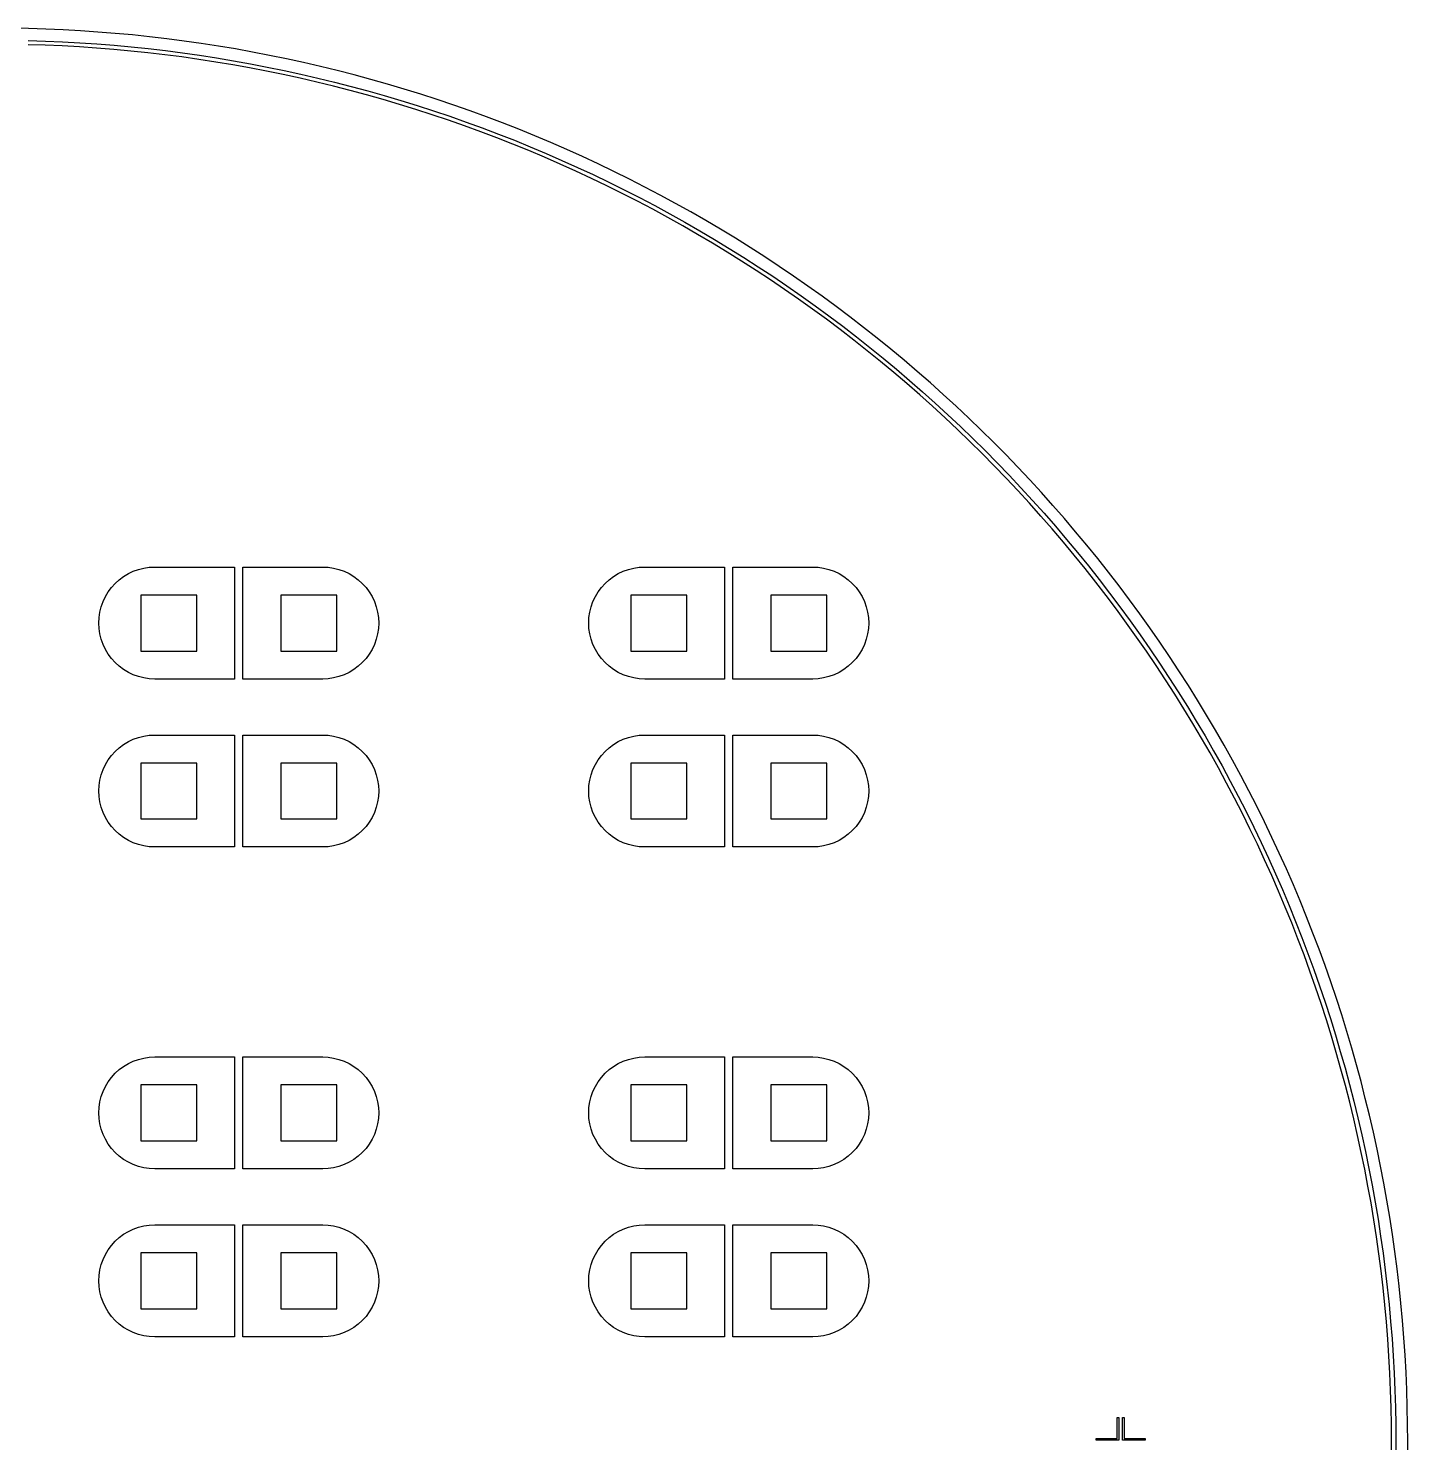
# Model space of a CAD drawing. Extents: x -16 to 83, y -18 to 83.
# Drawn here: x 33.5 to 82.8, y 32.2 to 82.7 of the extents above; entities that cross this region are included whole.
import ezdxf

# ---------------------------------------------------------------- set-up
doc = ezdxf.new("R2010")
doc.units = 0

msp = doc.modelspace()

# ---------------------------------------------------------------- linework, layer by layer
for p, q in [((33.4893, 82.7348), (32.8697, 82.7462)), ((34.1088, 82.7158), (33.4893, 82.7348)), ((34.7279, 82.6892), (34.1088, 82.7158)), ((35.3467, 82.655), (34.7279, 82.6892)), ((35.965, 82.6132), (35.3467, 82.655)), ((36.5828, 82.5638), (35.965, 82.6132)), ((37.1999, 82.5068), (36.5828, 82.5638)), ((37.8162, 82.4423), (37.1999, 82.5068)), ((38.4317, 82.3702), (37.8162, 82.4423)), ((39.0463, 82.2906), (38.4317, 82.3702)), ((34.0876, 82.1412), (33.4752, 82.16)), ((33.4789, 82.3099), (34.0931, 82.2911)), ((34.6997, 82.1149), (34.0876, 82.1412)), ((34.0931, 82.2911), (34.7071, 82.2647)), ((35.3114, 82.081), (34.6997, 82.1149)), ((34.7071, 82.2647), (35.3206, 82.2308)), ((35.9227, 82.0397), (35.3114, 82.081)), ((35.3206, 82.2308), (35.9337, 82.1893)), ((36.5334, 81.9909), (35.9227, 82.0397)), ((35.9337, 82.1893), (36.5463, 82.1404)), ((37.1435, 81.9346), (36.5334, 81.9909)), ((36.5463, 82.1404), (37.1582, 82.0839)), ((37.7528, 81.8708), (37.1435, 81.9346)), ((37.1582, 82.0839), (37.7694, 82.0199)), ((38.3613, 81.7995), (37.7528, 81.8708)), ((37.7694, 82.0199), (38.3797, 81.9484)), ((38.3797, 81.9484), (38.9891, 81.8694)), ((38.9891, 81.8694), (39.5975, 81.783)), ((39.6599, 82.2034), (39.0463, 82.2906)), ((40.2723, 82.1087), (39.6599, 82.2034)), ((40.8836, 82.0065), (40.2723, 82.1087)), ((41.4935, 81.8968), (40.8836, 82.0065)), ((42.1021, 81.7796), (41.4935, 81.8968)), ((38.9689, 81.7208), (38.3613, 81.7995)), ((39.5755, 81.6346), (38.9689, 81.7208)), ((40.181, 81.541), (39.5755, 81.6346)), ((39.5975, 81.783), (40.2048, 81.6891)), ((40.7853, 81.44), (40.181, 81.541)), ((40.2048, 81.6891), (40.8109, 81.5878)), ((41.3883, 81.3315), (40.7853, 81.44)), ((40.8109, 81.5878), (41.4157, 81.479)), ((41.4157, 81.479), (42.0191, 81.3628)), ((42.0191, 81.3628), (42.6211, 81.2392)), ((42.7091, 81.655), (42.1021, 81.7796)), ((43.3146, 81.5229), (42.7091, 81.655)), ((43.9184, 81.3835), (43.3146, 81.5229)), ((44.5205, 81.2366), (43.9184, 81.3835)), ((41.9899, 81.2157), (41.3883, 81.3315)), ((42.59, 81.0925), (41.9899, 81.2157)), ((43.1886, 80.9619), (42.59, 81.0925)), ((42.6211, 81.2392), (43.2215, 81.1083)), ((43.7856, 80.824), (43.1886, 80.9619)), ((43.2215, 81.1083), (43.8202, 80.97)), ((43.8202, 80.97), (44.4172, 80.8243)), ((45.1207, 81.0823), (44.5205, 81.2366)), ((45.719, 80.9207), (45.1207, 81.0823)), ((46.3152, 80.7517), (45.719, 80.9207)), ((44.3808, 80.6788), (43.7856, 80.824)), ((44.9742, 80.5263), (44.3808, 80.6788)), ((44.4172, 80.8243), (45.0124, 80.6713)), ((45.5656, 80.3665), (44.9742, 80.5263)), ((45.0124, 80.6713), (45.6056, 80.5111)), ((46.1551, 80.1995), (45.5656, 80.3665)), ((45.6056, 80.5111), (46.1969, 80.3436)), ((46.1969, 80.3436), (46.786, 80.1688)), ((46.9094, 80.5755), (46.3152, 80.7517)), ((47.5013, 80.392), (46.9094, 80.5755)), ((48.0909, 80.2012), (47.5013, 80.392)), ((46.7425, 80.0252), (46.1551, 80.1995)), ((47.3276, 79.8438), (46.7425, 80.0252)), ((46.786, 80.1688), (47.3729, 79.9868)), ((47.9106, 79.6552), (47.3276, 79.8438)), ((47.3729, 79.9868), (47.9576, 79.7976)), ((48.6782, 80.0032), (48.0909, 80.2012)), ((49.2629, 79.798), (48.6782, 80.0032)), ((48.4911, 79.4594), (47.9106, 79.6552)), ((47.9576, 79.7976), (48.5399, 79.6013)), ((49.0692, 79.2566), (48.4911, 79.4594)), ((48.5399, 79.6013), (49.1198, 79.3978)), ((49.1198, 79.3978), (49.6971, 79.1872)), ((49.8451, 79.5856), (49.2629, 79.798)), ((50.4247, 79.3661), (49.8451, 79.5856)), ((51.0015, 79.1396), (50.4247, 79.3661)), ((49.6448, 79.0466), (49.0692, 79.2566)), ((50.2178, 78.8297), (49.6448, 79.0466)), ((49.6971, 79.1872), (50.2717, 78.9696)), ((50.788, 78.6057), (50.2178, 78.8297)), ((50.2717, 78.9696), (50.8437, 78.7449)), ((51.5755, 78.9059), (51.0015, 79.1396)), ((52.1466, 78.6652), (51.5755, 78.9059)), ((51.3555, 78.3747), (50.788, 78.6057)), ((50.8437, 78.7449), (51.4129, 78.5133)), ((51.92, 78.1367), (51.3555, 78.3747)), ((51.4129, 78.5133), (51.9791, 78.2746)), ((52.7147, 78.4176), (52.1466, 78.6652)), ((53.2797, 78.163), (52.7147, 78.4176)), ((52.4817, 77.8919), (51.92, 78.1367)), ((51.9791, 78.2746), (52.5424, 78.0291)), ((53.0402, 77.6402), (52.4817, 77.8919)), ((52.5424, 78.0291), (53.1027, 77.7766)), ((53.8415, 77.9015), (53.2797, 78.163)), ((54.4001, 77.6331), (53.8415, 77.9015)), ((53.5957, 77.3817), (53.0402, 77.6402)), ((53.1027, 77.7766), (53.6598, 77.5173)), ((54.1479, 77.1163), (53.5957, 77.3817)), ((53.6598, 77.5173), (54.2137, 77.2511)), ((54.9554, 77.3578), (54.4001, 77.6331)), ((55.5072, 77.0758), (54.9554, 77.3578)), ((54.6968, 76.8442), (54.1479, 77.1163)), ((54.2137, 77.2511), (54.7643, 76.9782)), ((55.2424, 76.5654), (54.6968, 76.8442)), ((54.7643, 76.9782), (55.3115, 76.6985)), ((56.0555, 76.787), (55.5072, 77.0758)), ((55.7845, 76.2799), (55.2424, 76.5654)), ((55.3115, 76.6985), (55.8552, 76.4122)), ((55.8552, 76.4122), (56.3953, 76.1192)), ((56.6003, 76.4915), (56.0555, 76.787)), ((57.1414, 76.1894), (56.6003, 76.4915)), ((56.323, 75.9878), (55.7845, 76.2799)), ((56.8579, 75.6891), (56.323, 75.9878)), ((56.3953, 76.1192), (56.9319, 75.8196)), ((56.9319, 75.8196), (57.4647, 75.5134)), ((57.6787, 75.8806), (57.1414, 76.1894)), ((58.2122, 75.5653), (57.6787, 75.8806)), ((57.3891, 75.3838), (56.8579, 75.6891)), ((57.9166, 75.0721), (57.3891, 75.3838)), ((57.4647, 75.5134), (57.9937, 75.2008)), ((58.7418, 75.2434), (58.2122, 75.5653)), ((58.4401, 74.7539), (57.9166, 75.0721)), ((57.9937, 75.2008), (58.5188, 74.8816)), ((58.5188, 74.8816), (59.04, 74.556)), ((59.2674, 74.9151), (58.7418, 75.2434)), ((59.7889, 74.5803), (59.2674, 74.9151)), ((58.9597, 74.4293), (58.4401, 74.7539)), ((59.4753, 74.0984), (58.9597, 74.4293)), ((59.04, 74.556), (59.5571, 74.2241)), ((60.3063, 74.2392), (59.7889, 74.5803)), ((59.9868, 73.7611), (59.4753, 74.0984)), ((59.5571, 74.2241), (60.0702, 73.8858)), ((60.0702, 73.8858), (60.579, 73.5413)), ((60.8194, 73.8918), (60.3063, 74.2392)), ((61.3283, 73.538), (60.8194, 73.8918)), ((60.4942, 73.4176), (59.9868, 73.7611)), ((60.9972, 73.0679), (60.4942, 73.4176)), ((60.579, 73.5413), (61.0836, 73.1906)), ((61.8328, 73.1781), (61.3283, 73.538)), ((61.496, 72.7121), (60.9972, 73.0679)), ((61.0836, 73.1906), (61.5838, 72.8336)), ((61.5838, 72.8336), (62.0796, 72.4706)), ((62.3328, 72.812), (61.8328, 73.1781)), ((62.8283, 72.4398), (62.3328, 72.812)), ((61.9903, 72.3501), (61.496, 72.7121)), ((62.4801, 71.9821), (61.9903, 72.3501)), ((62.0796, 72.4706), (62.571, 72.1015)), ((63.3192, 72.0615), (62.8283, 72.4398)), ((62.9654, 71.6082), (62.4801, 71.9821)), ((62.571, 72.1015), (63.0577, 71.7264)), ((63.8054, 71.6772), (63.3192, 72.0615)), ((63.4461, 71.2283), (62.9654, 71.6082)), ((63.0577, 71.7264), (63.5398, 71.3454)), ((63.5398, 71.3454), (64.0172, 70.9585)), ((64.2868, 71.287), (63.8054, 71.6772)), ((64.7635, 70.8909), (64.2868, 71.287)), ((63.9221, 70.8425), (63.4461, 71.2283)), ((64.3933, 70.451), (63.9221, 70.8425)), ((64.0172, 70.9585), (64.4899, 70.5658)), ((65.2352, 70.489), (64.7635, 70.8909)), ((64.8596, 70.0536), (64.3933, 70.451)), ((64.4899, 70.5658), (64.9576, 70.1672)), ((65.702, 70.0814), (65.2352, 70.489)), ((65.3211, 69.6506), (64.8596, 70.0536)), ((64.9576, 70.1672), (65.4205, 69.763)), ((65.4205, 69.763), (65.8783, 69.3531)), ((66.1637, 69.668), (65.702, 70.0814)), ((65.7776, 69.242), (65.3211, 69.6506)), ((66.229, 68.8278), (65.7776, 69.242)), ((65.8783, 69.3531), (66.3311, 68.9377)), ((66.6203, 69.249), (66.1637, 69.668)), ((67.0718, 68.8245), (66.6203, 69.249)), ((66.6753, 68.408), (66.229, 68.8278)), ((66.3311, 68.9377), (66.7787, 68.5167)), ((67.518, 68.3944), (67.0718, 68.8245)), ((67.1164, 67.9828), (66.6753, 68.408)), ((66.7787, 68.5167), (67.2212, 68.0902)), ((67.9589, 67.9589), (67.518, 68.3944)), ((67.5523, 67.5523), (67.1164, 67.9828)), ((67.2212, 68.0902), (67.6584, 67.6584)), ((68.3944, 67.518), (67.9589, 67.9589)), ((67.9828, 67.1164), (67.5523, 67.5523)), ((67.6584, 67.6584), (68.0902, 67.2212)), ((68.0902, 67.2212), (68.5167, 66.7787)), ((68.8245, 67.0718), (68.3944, 67.518)), ((68.408, 66.6753), (67.9828, 67.1164)), ((68.5167, 66.7787), (68.9377, 66.3311)), ((69.249, 66.6203), (68.8245, 67.0718)), ((68.8278, 66.229), (68.408, 66.6753)), ((69.242, 65.7776), (68.8278, 66.229)), ((68.9377, 66.3311), (69.3531, 65.8783)), ((69.668, 66.1637), (69.249, 66.6203)), ((69.6506, 65.3211), (69.242, 65.7776)), ((69.3531, 65.8783), (69.763, 65.4205)), ((70.0814, 65.702), (69.668, 66.1637)), ((70.489, 65.2352), (70.0814, 65.702)), ((70.0536, 64.8596), (69.6506, 65.3211)), ((69.763, 65.4205), (70.1672, 64.9576)), ((70.8909, 64.7635), (70.489, 65.2352)), ((70.451, 64.3933), (70.0536, 64.8596)), ((70.1672, 64.9576), (70.5658, 64.4899)), ((71.287, 64.2868), (70.8909, 64.7635)), ((70.8425, 63.9221), (70.451, 64.3933)), ((70.5658, 64.4899), (70.9585, 64.0172)), ((71.6772, 63.8054), (71.287, 64.2868)), ((71.2283, 63.4461), (70.8425, 63.9221)), ((70.9585, 64.0172), (71.3454, 63.5398)), ((72.0615, 63.3192), (71.6772, 63.8054)), ((36.7312, 63.046), (36.8889, 63.1629)), ((36.8889, 63.1629), (37.0572, 63.2638)), ((37.0572, 63.2638), (37.2346, 63.3477)), ((37.2346, 63.3477), (37.4194, 63.4139)), ((37.4194, 63.4139), (37.6098, 63.4616)), ((37.6098, 63.4616), (37.804, 63.4904)), ((37.804, 63.4904), (38, 63.5)), ((38, 63.5), (40.85, 63.5)), ((40.85, 63.5), (40.85, 59.5)), ((41.15, 59.5), (41.15, 63.5)), ((41.15, 63.5), (44, 63.5)), ((44, 63.5), (44.196, 63.4904)), ((44.196, 63.4904), (44.3902, 63.4616)), ((44.3902, 63.4616), (44.5806, 63.4139)), ((44.5806, 63.4139), (44.7654, 63.3477)), ((44.7654, 63.3477), (44.9428, 63.2638)), ((44.9428, 63.2638), (45.1111, 63.1629)), ((45.1111, 63.1629), (45.2688, 63.046)), ((54.2312, 63.046), (54.3889, 63.1629)), ((54.3889, 63.1629), (54.5572, 63.2638)), ((54.5572, 63.2638), (54.7346, 63.3477)), ((54.7346, 63.3477), (54.9194, 63.4139)), ((54.9194, 63.4139), (55.1098, 63.4616)), ((55.1098, 63.4616), (55.304, 63.4904)), ((55.304, 63.4904), (55.5, 63.5)), ((55.5, 63.5), (58.35, 63.5)), ((58.35, 63.5), (58.35, 59.5)), ((58.65, 59.5), (58.65, 63.5)), ((58.65, 63.5), (61.5, 63.5)), ((61.5, 63.5), (61.696, 63.4904)), ((61.696, 63.4904), (61.8902, 63.4616)), ((61.8902, 63.4616), (62.0806, 63.4139)), ((62.0806, 63.4139), (62.2654, 63.3477)), ((62.2654, 63.3477), (62.4428, 63.2638)), ((62.4428, 63.2638), (62.6111, 63.1629)), ((62.6111, 63.1629), (62.7688, 63.046)), ((71.6082, 62.9654), (71.2283, 63.4461)), ((71.3454, 63.5398), (71.7264, 63.0577)), ((72.4398, 62.8283), (72.0615, 63.3192)), ((36.3371, 62.6111), (36.454, 62.7688)), ((36.454, 62.7688), (36.5858, 62.9142)), ((36.5858, 62.9142), (36.7312, 63.046)), ((45.2688, 63.046), (45.4142, 62.9142)), ((45.4142, 62.9142), (45.546, 62.7688)), ((45.546, 62.7688), (45.6629, 62.6111)), ((53.8371, 62.6111), (53.954, 62.7688)), ((53.954, 62.7688), (54.0858, 62.9142)), ((54.0858, 62.9142), (54.2312, 63.046)), ((62.7688, 63.046), (62.9142, 62.9142)), ((62.9142, 62.9142), (63.046, 62.7688)), ((63.046, 62.7688), (63.1629, 62.6111)), ((71.9821, 62.4801), (71.6082, 62.9654)), ((71.7264, 63.0577), (72.1015, 62.571)), ((72.812, 62.3328), (72.4398, 62.8283)), ((36.0861, 62.0806), (36.1523, 62.2654)), ((36.1523, 62.2654), (36.2362, 62.4428)), ((36.2362, 62.4428), (36.3371, 62.6111)), ((39.5, 62.5), (37.5, 62.5)), ((37.5, 62.5), (37.5, 60.5)), ((39.5, 60.5), (39.5, 62.5)), ((44.5, 62.5), (42.5, 62.5)), ((42.5, 62.5), (42.5, 60.5)), ((44.5, 60.5), (44.5, 62.5)), ((45.6629, 62.6111), (45.7638, 62.4428)), ((45.7638, 62.4428), (45.8477, 62.2654)), ((45.8477, 62.2654), (45.9139, 62.0806)), ((53.5861, 62.0806), (53.6523, 62.2654)), ((53.6523, 62.2654), (53.7362, 62.4428)), ((53.7362, 62.4428), (53.8371, 62.6111)), ((57, 62.5), (55, 62.5)), ((55, 62.5), (55, 60.5)), ((57, 60.5), (57, 62.5)), ((62, 62.5), (60, 62.5)), ((60, 62.5), (60, 60.5)), ((62, 60.5), (62, 62.5)), ((63.1629, 62.6111), (63.2638, 62.4428)), ((63.2638, 62.4428), (63.3477, 62.2654)), ((63.3477, 62.2654), (63.4139, 62.0806)), ((72.3501, 61.9903), (71.9821, 62.4801)), ((72.1015, 62.571), (72.4706, 62.0796)), ((73.1781, 61.8328), (72.812, 62.3328)), ((36, 61.5), (36.0096, 61.696)), ((36.0096, 61.696), (36.0384, 61.8902)), ((36.0384, 61.8902), (36.0861, 62.0806)), ((45.9139, 62.0806), (45.9616, 61.8902)), ((45.9616, 61.8902), (45.9904, 61.696)), ((45.9904, 61.696), (46, 61.5)), ((53.5, 61.5), (53.5096, 61.696)), ((53.5096, 61.696), (53.5384, 61.8902)), ((53.5384, 61.8902), (53.5861, 62.0806)), ((63.4139, 62.0806), (63.4616, 61.8902)), ((63.4616, 61.8902), (63.4904, 61.696)), ((63.4904, 61.696), (63.5, 61.5)), ((72.7121, 61.496), (72.3501, 61.9903)), ((72.4706, 62.0796), (72.8336, 61.5838)), ((73.538, 61.3283), (73.1781, 61.8328)), ((36.0096, 61.304), (36, 61.5)), ((36.0384, 61.1098), (36.0096, 61.304)), ((45.9904, 61.304), (45.9616, 61.1098)), ((46, 61.5), (45.9904, 61.304)), ((53.5096, 61.304), (53.5, 61.5)), ((53.5384, 61.1098), (53.5096, 61.304)), ((63.4904, 61.304), (63.4616, 61.1098)), ((63.5, 61.5), (63.4904, 61.304)), ((73.0679, 60.9972), (72.7121, 61.496)), ((72.8336, 61.5838), (73.1906, 61.0836)), ((73.8918, 60.8194), (73.538, 61.3283)), ((36.0861, 60.9194), (36.0384, 61.1098)), ((36.1523, 60.7346), (36.0861, 60.9194)), ((36.2362, 60.5572), (36.1523, 60.7346)), ((45.8477, 60.7346), (45.7638, 60.5572)), ((45.9139, 60.9194), (45.8477, 60.7346)), ((45.9616, 61.1098), (45.9139, 60.9194)), ((53.5861, 60.9194), (53.5384, 61.1098)), ((53.6523, 60.7346), (53.5861, 60.9194)), ((53.7362, 60.5572), (53.6523, 60.7346)), ((63.3477, 60.7346), (63.2638, 60.5572)), ((63.4139, 60.9194), (63.3477, 60.7346)), ((63.4616, 61.1098), (63.4139, 60.9194)), ((73.4176, 60.4942), (73.0679, 60.9972)), ((73.1906, 61.0836), (73.5413, 60.579)), ((74.2392, 60.3063), (73.8918, 60.8194)), ((36.3371, 60.3889), (36.2362, 60.5572)), ((36.454, 60.2312), (36.3371, 60.3889)), ((36.5858, 60.0858), (36.454, 60.2312)), ((37.5, 60.5), (39.5, 60.5)), ((42.5, 60.5), (44.5, 60.5)), ((45.546, 60.2312), (45.4142, 60.0858)), ((45.6629, 60.3889), (45.546, 60.2312)), ((45.7638, 60.5572), (45.6629, 60.3889)), ((53.8371, 60.3889), (53.7362, 60.5572)), ((53.954, 60.2312), (53.8371, 60.3889)), ((54.0858, 60.0858), (53.954, 60.2312)), ((55, 60.5), (57, 60.5)), ((60, 60.5), (62, 60.5)), ((63.046, 60.2312), (62.9142, 60.0858)), ((63.1629, 60.3889), (63.046, 60.2312)), ((63.2638, 60.5572), (63.1629, 60.3889)), ((73.7611, 59.9868), (73.4176, 60.4942)), ((73.5413, 60.579), (73.8858, 60.0702)), ((74.5803, 59.7889), (74.2392, 60.3063)), ((36.7312, 59.954), (36.5858, 60.0858)), ((36.8889, 59.8371), (36.7312, 59.954)), ((37.0572, 59.7362), (36.8889, 59.8371)), ((37.2346, 59.6523), (37.0572, 59.7362)), ((37.4194, 59.5861), (37.2346, 59.6523)), ((44.7654, 59.6523), (44.5806, 59.5861)), ((44.9428, 59.7362), (44.7654, 59.6523)), ((45.1111, 59.8371), (44.9428, 59.7362)), ((45.2688, 59.954), (45.1111, 59.8371)), ((45.4142, 60.0858), (45.2688, 59.954)), ((54.2312, 59.954), (54.0858, 60.0858)), ((54.3889, 59.8371), (54.2312, 59.954)), ((54.5572, 59.7362), (54.3889, 59.8371)), ((54.7346, 59.6523), (54.5572, 59.7362)), ((54.9194, 59.5861), (54.7346, 59.6523)), ((62.2654, 59.6523), (62.0806, 59.5861)), ((62.4428, 59.7362), (62.2654, 59.6523)), ((62.6111, 59.8371), (62.4428, 59.7362)), ((62.7688, 59.954), (62.6111, 59.8371)), ((62.9142, 60.0858), (62.7688, 59.954)), ((74.0984, 59.4753), (73.7611, 59.9868)), ((73.8858, 60.0702), (74.2241, 59.5571)), ((74.9151, 59.2674), (74.5803, 59.7889)), ((37.6098, 59.5384), (37.4194, 59.5861)), ((37.804, 59.5096), (37.6098, 59.5384)), ((38, 59.5), (37.804, 59.5096)), ((40.85, 59.5), (38, 59.5)), ((44, 59.5), (41.15, 59.5)), ((44.196, 59.5096), (44, 59.5)), ((44.3902, 59.5384), (44.196, 59.5096)), ((44.5806, 59.5861), (44.3902, 59.5384)), ((55.1098, 59.5384), (54.9194, 59.5861)), ((55.304, 59.5096), (55.1098, 59.5384)), ((55.5, 59.5), (55.304, 59.5096)), ((58.35, 59.5), (55.5, 59.5)), ((61.5, 59.5), (58.65, 59.5)), ((61.696, 59.5096), (61.5, 59.5)), ((61.8902, 59.5384), (61.696, 59.5096)), ((62.0806, 59.5861), (61.8902, 59.5384)), ((74.4293, 58.9597), (74.0984, 59.4753)), ((74.2241, 59.5571), (74.556, 59.04)), ((75.2434, 58.7418), (74.9151, 59.2674)), ((74.7539, 58.4401), (74.4293, 58.9597)), ((74.556, 59.04), (74.8816, 58.5188)), ((75.5653, 58.2122), (75.2434, 58.7418)), ((75.0721, 57.9166), (74.7539, 58.4401)), ((74.8816, 58.5188), (75.2008, 57.9937)), ((75.8806, 57.6787), (75.5653, 58.2122)), ((75.3838, 57.3891), (75.0721, 57.9166)), ((75.2008, 57.9937), (75.5134, 57.4647)), ((76.1894, 57.1414), (75.8806, 57.6787)), ((36.7312, 57.046), (36.8889, 57.1629)), ((36.8889, 57.1629), (37.0572, 57.2638)), ((37.0572, 57.2638), (37.2346, 57.3477)), ((37.2346, 57.3477), (37.4194, 57.4139)), ((37.4194, 57.4139), (37.6098, 57.4616)), ((37.6098, 57.4616), (37.804, 57.4904)), ((37.804, 57.4904), (38, 57.5)), ((38, 57.5), (40.85, 57.5)), ((40.85, 57.5), (40.85, 53.5)), ((41.15, 53.5), (41.15, 57.5)), ((41.15, 57.5), (44, 57.5)), ((44, 57.5), (44.196, 57.4904)), ((44.196, 57.4904), (44.3902, 57.4616)), ((44.3902, 57.4616), (44.5806, 57.4139)), ((44.5806, 57.4139), (44.7654, 57.3477)), ((44.7654, 57.3477), (44.9428, 57.2638)), ((44.9428, 57.2638), (45.1111, 57.1629)), ((45.1111, 57.1629), (45.2688, 57.046)), ((54.2312, 57.046), (54.3889, 57.1629)), ((54.3889, 57.1629), (54.5572, 57.2638)), ((54.5572, 57.2638), (54.7346, 57.3477)), ((54.7346, 57.3477), (54.9194, 57.4139)), ((54.9194, 57.4139), (55.1098, 57.4616)), ((55.1098, 57.4616), (55.304, 57.4904)), ((55.304, 57.4904), (55.5, 57.5)), ((55.5, 57.5), (58.35, 57.5)), ((58.35, 57.5), (58.35, 53.5)), ((58.65, 53.5), (58.65, 57.5)), ((58.65, 57.5), (61.5, 57.5)), ((61.5, 57.5), (61.696, 57.4904)), ((61.696, 57.4904), (61.8902, 57.4616)), ((61.8902, 57.4616), (62.0806, 57.4139)), ((62.0806, 57.4139), (62.2654, 57.3477)), ((62.2654, 57.3477), (62.4428, 57.2638)), ((62.4428, 57.2638), (62.6111, 57.1629)), ((62.6111, 57.1629), (62.7688, 57.046)), ((75.6891, 56.8579), (75.3838, 57.3891)), ((75.5134, 57.4647), (75.8196, 56.9319)), ((76.4915, 56.6003), (76.1894, 57.1414)), ((36.2362, 56.4428), (36.3371, 56.6111)), ((36.3371, 56.6111), (36.454, 56.7688)), ((36.454, 56.7688), (36.5858, 56.9142)), ((36.5858, 56.9142), (36.7312, 57.046)), ((45.2688, 57.046), (45.4142, 56.9142)), ((45.4142, 56.9142), (45.546, 56.7688)), ((45.546, 56.7688), (45.6629, 56.6111)), ((45.6629, 56.6111), (45.7638, 56.4428)), ((53.7362, 56.4428), (53.8371, 56.6111)), ((53.8371, 56.6111), (53.954, 56.7688)), ((53.954, 56.7688), (54.0858, 56.9142)), ((54.0858, 56.9142), (54.2312, 57.046)), ((62.7688, 57.046), (62.9142, 56.9142)), ((62.9142, 56.9142), (63.046, 56.7688)), ((63.046, 56.7688), (63.1629, 56.6111)), ((63.1629, 56.6111), (63.2638, 56.4428)), ((75.9878, 56.323), (75.6891, 56.8579)), ((75.8196, 56.9319), (76.1192, 56.3953)), ((76.787, 56.0555), (76.4915, 56.6003)), ((36.0861, 56.0806), (36.1523, 56.2654)), ((36.1523, 56.2654), (36.2362, 56.4428)), ((39.5, 56.5), (37.5, 56.5)), ((37.5, 56.5), (37.5, 54.5)), ((39.5, 54.5), (39.5, 56.5)), ((44.5, 56.5), (42.5, 56.5)), ((42.5, 56.5), (42.5, 54.5)), ((44.5, 54.5), (44.5, 56.5)), ((45.7638, 56.4428), (45.8477, 56.2654)), ((45.8477, 56.2654), (45.9139, 56.0806)), ((53.5861, 56.0806), (53.6523, 56.2654)), ((53.6523, 56.2654), (53.7362, 56.4428)), ((57, 56.5), (55, 56.5)), ((55, 56.5), (55, 54.5)), ((57, 54.5), (57, 56.5)), ((62, 56.5), (60, 56.5)), ((60, 56.5), (60, 54.5)), ((62, 54.5), (62, 56.5)), ((63.2638, 56.4428), (63.3477, 56.2654)), ((63.3477, 56.2654), (63.4139, 56.0806)), ((76.2799, 55.7845), (75.9878, 56.323)), ((76.1192, 56.3953), (76.4122, 55.8552)), ((36, 55.5), (36.0096, 55.696)), ((36.0096, 55.696), (36.0384, 55.8902)), ((36.0384, 55.8902), (36.0861, 56.0806)), ((45.9139, 56.0806), (45.9616, 55.8902)), ((45.9616, 55.8902), (45.9904, 55.696)), ((45.9904, 55.696), (46, 55.5)), ((53.5, 55.5), (53.5096, 55.696)), ((53.5096, 55.696), (53.5384, 55.8902)), ((53.5384, 55.8902), (53.5861, 56.0806)), ((63.4139, 56.0806), (63.4616, 55.8902)), ((63.4616, 55.8902), (63.4904, 55.696)), ((63.4904, 55.696), (63.5, 55.5)), ((76.5654, 55.2424), (76.2799, 55.7845)), ((76.4122, 55.8552), (76.6985, 55.3115)), ((77.0758, 55.5072), (76.787, 56.0555)), ((36.0096, 55.304), (36, 55.5)), ((36.0384, 55.1098), (36.0096, 55.304)), ((36.0861, 54.9194), (36.0384, 55.1098)), ((45.9616, 55.1098), (45.9139, 54.9194)), ((45.9904, 55.304), (45.9616, 55.1098)), ((46, 55.5), (45.9904, 55.304)), ((53.5096, 55.304), (53.5, 55.5)), ((53.5384, 55.1098), (53.5096, 55.304)), ((53.5861, 54.9194), (53.5384, 55.1098)), ((63.4616, 55.1098), (63.4139, 54.9194)), ((63.4904, 55.304), (63.4616, 55.1098)), ((63.5, 55.5), (63.4904, 55.304)), ((76.8442, 54.6968), (76.5654, 55.2424)), ((76.6985, 55.3115), (76.9782, 54.7643)), ((77.3578, 54.9554), (77.0758, 55.5072)), ((36.1523, 54.7346), (36.0861, 54.9194)), ((36.2362, 54.5572), (36.1523, 54.7346)), ((45.8477, 54.7346), (45.7638, 54.5572)), ((45.9139, 54.9194), (45.8477, 54.7346)), ((53.6523, 54.7346), (53.5861, 54.9194)), ((53.7362, 54.5572), (53.6523, 54.7346)), ((63.3477, 54.7346), (63.2638, 54.5572)), ((63.4139, 54.9194), (63.3477, 54.7346)), ((77.1163, 54.1479), (76.8442, 54.6968)), ((76.9782, 54.7643), (77.2511, 54.2137)), ((77.6331, 54.4001), (77.3578, 54.9554)), ((36.3371, 54.3889), (36.2362, 54.5572)), ((36.454, 54.2312), (36.3371, 54.3889)), ((36.5858, 54.0858), (36.454, 54.2312)), ((36.7312, 53.954), (36.5858, 54.0858)), ((37.5, 54.5), (39.5, 54.5)), ((42.5, 54.5), (44.5, 54.5)), ((45.4142, 54.0858), (45.2688, 53.954)), ((45.546, 54.2312), (45.4142, 54.0858)), ((45.6629, 54.3889), (45.546, 54.2312)), ((45.7638, 54.5572), (45.6629, 54.3889)), ((53.8371, 54.3889), (53.7362, 54.5572)), ((53.954, 54.2312), (53.8371, 54.3889)), ((54.0858, 54.0858), (53.954, 54.2312)), ((54.2312, 53.954), (54.0858, 54.0858)), ((55, 54.5), (57, 54.5)), ((60, 54.5), (62, 54.5)), ((62.9142, 54.0858), (62.7688, 53.954)), ((63.046, 54.2312), (62.9142, 54.0858)), ((63.1629, 54.3889), (63.046, 54.2312)), ((63.2638, 54.5572), (63.1629, 54.3889)), ((77.3817, 53.5957), (77.1163, 54.1479)), ((77.2511, 54.2137), (77.5173, 53.6598)), ((77.9015, 53.8415), (77.6331, 54.4001)), ((36.8889, 53.8371), (36.7312, 53.954)), ((37.0572, 53.7362), (36.8889, 53.8371)), ((37.2346, 53.6523), (37.0572, 53.7362)), ((37.4194, 53.5861), (37.2346, 53.6523)), ((37.6098, 53.5384), (37.4194, 53.5861)), ((44.5806, 53.5861), (44.3902, 53.5384)), ((44.7654, 53.6523), (44.5806, 53.5861)), ((44.9428, 53.7362), (44.7654, 53.6523)), ((45.1111, 53.8371), (44.9428, 53.7362)), ((45.2688, 53.954), (45.1111, 53.8371)), ((54.3889, 53.8371), (54.2312, 53.954)), ((54.5572, 53.7362), (54.3889, 53.8371)), ((54.7346, 53.6523), (54.5572, 53.7362)), ((54.9194, 53.5861), (54.7346, 53.6523)), ((55.1098, 53.5384), (54.9194, 53.5861)), ((62.0806, 53.5861), (61.8902, 53.5384)), ((62.2654, 53.6523), (62.0806, 53.5861)), ((62.4428, 53.7362), (62.2654, 53.6523)), ((62.6111, 53.8371), (62.4428, 53.7362)), ((62.7688, 53.954), (62.6111, 53.8371)), ((77.6402, 53.0402), (77.3817, 53.5957)), ((77.5173, 53.6598), (77.7766, 53.1027)), ((78.163, 53.2797), (77.9015, 53.8415)), ((37.804, 53.5096), (37.6098, 53.5384)), ((38, 53.5), (37.804, 53.5096)), ((40.85, 53.5), (38, 53.5)), ((44, 53.5), (41.15, 53.5)), ((44.196, 53.5096), (44, 53.5)), ((44.3902, 53.5384), (44.196, 53.5096)), ((55.304, 53.5096), (55.1098, 53.5384)), ((55.5, 53.5), (55.304, 53.5096)), ((58.35, 53.5), (55.5, 53.5)), ((61.5, 53.5), (58.65, 53.5)), ((61.696, 53.5096), (61.5, 53.5)), ((61.8902, 53.5384), (61.696, 53.5096)), ((77.7766, 53.1027), (78.0291, 52.5424)), ((78.4176, 52.7147), (78.163, 53.2797)), ((77.8919, 52.4817), (77.6402, 53.0402)), ((78.6652, 52.1466), (78.4176, 52.7147)), ((78.1367, 51.92), (77.8919, 52.4817)), ((78.0291, 52.5424), (78.2746, 51.9791)), ((78.9059, 51.5755), (78.6652, 52.1466)), ((78.3747, 51.3555), (78.1367, 51.92)), ((78.2746, 51.9791), (78.5133, 51.4129)), ((79.1396, 51.0015), (78.9059, 51.5755)), ((78.6057, 50.788), (78.3747, 51.3555)), ((78.5133, 51.4129), (78.7449, 50.8437)), ((78.8297, 50.2178), (78.6057, 50.788)), ((78.7449, 50.8437), (78.9696, 50.2717)), ((79.3661, 50.4247), (79.1396, 51.0015)), ((79.0466, 49.6448), (78.8297, 50.2178)), ((78.9696, 50.2717), (79.1872, 49.6971)), ((79.5856, 49.8451), (79.3661, 50.4247)), ((79.2566, 49.0692), (79.0466, 49.6448)), ((79.1872, 49.6971), (79.3978, 49.1198)), ((79.798, 49.2629), (79.5856, 49.8451)), ((79.4594, 48.4911), (79.2566, 49.0692)), ((79.3978, 49.1198), (79.6013, 48.5399)), ((80.0032, 48.6782), (79.798, 49.2629)), ((79.6013, 48.5399), (79.7976, 47.9576)), ((80.2012, 48.0909), (80.0032, 48.6782)), ((79.6552, 47.9106), (79.4594, 48.4911)), ((80.392, 47.5013), (80.2012, 48.0909)), ((79.8438, 47.3276), (79.6552, 47.9106)), ((79.7976, 47.9576), (79.9868, 47.3729)), ((80.5755, 46.9094), (80.392, 47.5013)), ((80.0252, 46.7425), (79.8438, 47.3276)), ((79.9868, 47.3729), (80.1688, 46.786)), ((80.1995, 46.1551), (80.0252, 46.7425)), ((80.1688, 46.786), (80.3436, 46.1969)), ((80.7517, 46.3152), (80.5755, 46.9094)), ((37.6098, 45.9616), (37.804, 45.9904)), ((37.804, 45.9904), (38, 46)), ((38, 46), (40.85, 46)), ((40.85, 46), (40.85, 42)), ((41.15, 42), (41.15, 46)), ((41.15, 46), (44, 46)), ((44, 46), (44.196, 45.9904)), ((44.196, 45.9904), (44.3902, 45.9616)), ((55.1098, 45.9616), (55.304, 45.9904)), ((55.304, 45.9904), (55.5, 46)), ((55.5, 46), (58.35, 46)), ((58.35, 46), (58.35, 42)), ((58.65, 42), (58.65, 46)), ((58.65, 46), (61.5, 46)), ((61.5, 46), (61.696, 45.9904)), ((61.696, 45.9904), (61.8902, 45.9616)), ((80.3665, 45.5656), (80.1995, 46.1551)), ((80.3436, 46.1969), (80.5111, 45.6056)), ((80.9207, 45.719), (80.7517, 46.3152)), ((36.5858, 45.4142), (36.7312, 45.546)), ((36.7312, 45.546), (36.8889, 45.6629)), ((36.8889, 45.6629), (37.0572, 45.7638)), ((37.0572, 45.7638), (37.2346, 45.8477)), ((37.2346, 45.8477), (37.4194, 45.9139)), ((37.4194, 45.9139), (37.6098, 45.9616)), ((44.3902, 45.9616), (44.5806, 45.9139)), ((44.5806, 45.9139), (44.7654, 45.8477)), ((44.7654, 45.8477), (44.9428, 45.7638)), ((44.9428, 45.7638), (45.1111, 45.6629)), ((45.1111, 45.6629), (45.2688, 45.546)), ((45.2688, 45.546), (45.4142, 45.4142)), ((54.0858, 45.4142), (54.2312, 45.546)), ((54.2312, 45.546), (54.3889, 45.6629)), ((54.3889, 45.6629), (54.5572, 45.7638)), ((54.5572, 45.7638), (54.7346, 45.8477)), ((54.7346, 45.8477), (54.9194, 45.9139)), ((54.9194, 45.9139), (55.1098, 45.9616)), ((61.8902, 45.9616), (62.0806, 45.9139)), ((62.0806, 45.9139), (62.2654, 45.8477)), ((62.2654, 45.8477), (62.4428, 45.7638)), ((62.4428, 45.7638), (62.6111, 45.6629)), ((62.6111, 45.6629), (62.7688, 45.546)), ((62.7688, 45.546), (62.9142, 45.4142)), ((80.5263, 44.9742), (80.3665, 45.5656)), ((80.5111, 45.6056), (80.6713, 45.0124)), ((81.0823, 45.1207), (80.9207, 45.719)), ((36.2362, 44.9428), (36.3371, 45.1111)), ((36.3371, 45.1111), (36.454, 45.2688)), ((36.454, 45.2688), (36.5858, 45.4142)), ((39.5, 45), (37.5, 45)), ((37.5, 45), (37.5, 43)), ((39.5, 43), (39.5, 45)), ((44.5, 45), (42.5, 45)), ((42.5, 45), (42.5, 43)), ((44.5, 43), (44.5, 45)), ((45.4142, 45.4142), (45.546, 45.2688)), ((45.546, 45.2688), (45.6629, 45.1111)), ((45.6629, 45.1111), (45.7638, 44.9428)), ((53.7362, 44.9428), (53.8371, 45.1111)), ((53.8371, 45.1111), (53.954, 45.2688)), ((53.954, 45.2688), (54.0858, 45.4142)), ((57, 45), (55, 45)), ((55, 45), (55, 43)), ((57, 43), (57, 45)), ((62, 45), (60, 45)), ((60, 45), (60, 43)), ((62, 43), (62, 45)), ((62.9142, 45.4142), (63.046, 45.2688)), ((63.046, 45.2688), (63.1629, 45.1111)), ((63.1629, 45.1111), (63.2638, 44.9428)), ((80.6788, 44.3808), (80.5263, 44.9742)), ((80.6713, 45.0124), (80.8243, 44.4172)), ((81.2366, 44.5205), (81.0823, 45.1207)), ((36.0384, 44.3902), (36.0861, 44.5806)), ((36.0861, 44.5806), (36.1523, 44.7654)), ((36.1523, 44.7654), (36.2362, 44.9428)), ((45.7638, 44.9428), (45.8477, 44.7654)), ((45.8477, 44.7654), (45.9139, 44.5806)), ((45.9139, 44.5806), (45.9616, 44.3902)), ((53.5384, 44.3902), (53.5861, 44.5806)), ((53.5861, 44.5806), (53.6523, 44.7654)), ((53.6523, 44.7654), (53.7362, 44.9428)), ((63.2638, 44.9428), (63.3477, 44.7654)), ((63.3477, 44.7654), (63.4139, 44.5806)), ((63.4139, 44.5806), (63.4616, 44.3902)), ((81.3835, 43.9184), (81.2366, 44.5205)), ((36, 44), (36.0096, 44.196)), ((36.0096, 43.804), (36, 44)), ((36.0096, 44.196), (36.0384, 44.3902)), ((45.9616, 44.3902), (45.9904, 44.196)), ((45.9904, 44.196), (46, 44)), ((46, 44), (45.9904, 43.804)), ((53.5, 44), (53.5096, 44.196)), ((53.5096, 43.804), (53.5, 44)), ((53.5096, 44.196), (53.5384, 44.3902)), ((63.4616, 44.3902), (63.4904, 44.196)), ((63.4904, 44.196), (63.5, 44)), ((63.5, 44), (63.4904, 43.804)), ((80.824, 43.7856), (80.6788, 44.3808)), ((80.8243, 44.4172), (80.97, 43.8202)), ((36.0384, 43.6098), (36.0096, 43.804)), ((36.0861, 43.4194), (36.0384, 43.6098)), ((45.9616, 43.6098), (45.9139, 43.4194)), ((45.9904, 43.804), (45.9616, 43.6098)), ((53.5384, 43.6098), (53.5096, 43.804)), ((53.5861, 43.4194), (53.5384, 43.6098)), ((63.4616, 43.6098), (63.4139, 43.4194)), ((63.4904, 43.804), (63.4616, 43.6098)), ((80.9619, 43.1886), (80.824, 43.7856)), ((80.97, 43.8202), (81.1083, 43.2215)), ((81.5229, 43.3146), (81.3835, 43.9184)), ((36.1523, 43.2346), (36.0861, 43.4194)), ((36.2362, 43.0572), (36.1523, 43.2346)), ((36.3371, 42.8889), (36.2362, 43.0572)), ((37.5, 43), (39.5, 43)), ((42.5, 43), (44.5, 43)), ((45.7638, 43.0572), (45.6629, 42.8889)), ((45.8477, 43.2346), (45.7638, 43.0572)), ((45.9139, 43.4194), (45.8477, 43.2346)), ((53.6523, 43.2346), (53.5861, 43.4194)), ((53.7362, 43.0572), (53.6523, 43.2346)), ((53.8371, 42.8889), (53.7362, 43.0572)), ((55, 43), (57, 43)), ((60, 43), (62, 43)), ((63.2638, 43.0572), (63.1629, 42.8889)), ((63.3477, 43.2346), (63.2638, 43.0572)), ((63.4139, 43.4194), (63.3477, 43.2346)), ((81.0925, 42.59), (80.9619, 43.1886)), ((81.1083, 43.2215), (81.2392, 42.6211)), ((81.655, 42.7091), (81.5229, 43.3146)), ((36.454, 42.7312), (36.3371, 42.8889)), ((36.5858, 42.5858), (36.454, 42.7312)), ((36.7312, 42.454), (36.5858, 42.5858)), ((36.8889, 42.3371), (36.7312, 42.454)), ((45.2688, 42.454), (45.1111, 42.3371)), ((45.4142, 42.5858), (45.2688, 42.454)), ((45.546, 42.7312), (45.4142, 42.5858)), ((45.6629, 42.8889), (45.546, 42.7312)), ((53.954, 42.7312), (53.8371, 42.8889)), ((54.0858, 42.5858), (53.954, 42.7312)), ((54.2312, 42.454), (54.0858, 42.5858)), ((54.3889, 42.3371), (54.2312, 42.454)), ((62.7688, 42.454), (62.6111, 42.3371)), ((62.9142, 42.5858), (62.7688, 42.454)), ((63.046, 42.7312), (62.9142, 42.5858)), ((63.1629, 42.8889), (63.046, 42.7312)), ((81.2157, 41.9899), (81.0925, 42.59)), ((81.2392, 42.6211), (81.3628, 42.0191)), ((81.7796, 42.1021), (81.655, 42.7091)), ((37.0572, 42.2362), (36.8889, 42.3371)), ((37.2346, 42.1523), (37.0572, 42.2362)), ((37.4194, 42.0861), (37.2346, 42.1523)), ((37.6098, 42.0384), (37.4194, 42.0861)), ((37.804, 42.0096), (37.6098, 42.0384)), ((38, 42), (37.804, 42.0096)), ((40.85, 42), (38, 42)), ((44, 42), (41.15, 42)), ((44.196, 42.0096), (44, 42)), ((44.3902, 42.0384), (44.196, 42.0096)), ((44.5806, 42.0861), (44.3902, 42.0384)), ((44.7654, 42.1523), (44.5806, 42.0861)), ((44.9428, 42.2362), (44.7654, 42.1523)), ((45.1111, 42.3371), (44.9428, 42.2362)), ((54.5572, 42.2362), (54.3889, 42.3371)), ((54.7346, 42.1523), (54.5572, 42.2362)), ((54.9194, 42.0861), (54.7346, 42.1523)), ((55.1098, 42.0384), (54.9194, 42.0861)), ((55.304, 42.0096), (55.1098, 42.0384)), ((55.5, 42), (55.304, 42.0096)), ((58.35, 42), (55.5, 42)), ((61.5, 42), (58.65, 42)), ((61.696, 42.0096), (61.5, 42)), ((61.8902, 42.0384), (61.696, 42.0096)), ((62.0806, 42.0861), (61.8902, 42.0384)), ((62.2654, 42.1523), (62.0806, 42.0861)), ((62.4428, 42.2362), (62.2654, 42.1523)), ((62.6111, 42.3371), (62.4428, 42.2362)), ((81.3315, 41.3883), (81.2157, 41.9899)), ((81.3628, 42.0191), (81.479, 41.4157)), ((81.8968, 41.4935), (81.7796, 42.1021)), ((82.0065, 40.8836), (81.8968, 41.4935)), ((81.44, 40.7853), (81.3315, 41.3883)), ((81.479, 41.4157), (81.5878, 40.8109)), ((81.541, 40.181), (81.44, 40.7853)), ((81.5878, 40.8109), (81.6891, 40.2048)), ((82.1087, 40.2723), (82.0065, 40.8836)), ((37.4194, 39.9139), (37.6098, 39.9616)), ((37.6098, 39.9616), (37.804, 39.9904)), ((37.804, 39.9904), (38, 40)), ((38, 40), (40.85, 40)), ((40.85, 40), (40.85, 36)), ((41.15, 36), (41.15, 40)), ((41.15, 40), (44, 40)), ((44, 40), (44.196, 39.9904)), ((44.196, 39.9904), (44.3902, 39.9616)), ((44.3902, 39.9616), (44.5806, 39.9139)), ((54.9194, 39.9139), (55.1098, 39.9616)), ((55.1098, 39.9616), (55.304, 39.9904)), ((55.304, 39.9904), (55.5, 40)), ((55.5, 40), (58.35, 40)), ((58.35, 40), (58.35, 36)), ((58.65, 36), (58.65, 40)), ((58.65, 40), (61.5, 40)), ((61.5, 40), (61.696, 39.9904)), ((61.696, 39.9904), (61.8902, 39.9616)), ((61.8902, 39.9616), (62.0806, 39.9139)), ((81.6346, 39.5755), (81.541, 40.181)), ((81.6891, 40.2048), (81.783, 39.5975)), ((82.2034, 39.6599), (82.1087, 40.2723)), ((36.454, 39.2688), (36.5858, 39.4142)), ((36.5858, 39.4142), (36.7312, 39.546)), ((36.7312, 39.546), (36.8889, 39.6629)), ((36.8889, 39.6629), (37.0572, 39.7638)), ((37.0572, 39.7638), (37.2346, 39.8477)), ((37.2346, 39.8477), (37.4194, 39.9139)), ((44.5806, 39.9139), (44.7654, 39.8477)), ((44.7654, 39.8477), (44.9428, 39.7638)), ((44.9428, 39.7638), (45.1111, 39.6629)), ((45.1111, 39.6629), (45.2688, 39.546)), ((45.2688, 39.546), (45.4142, 39.4142)), ((45.4142, 39.4142), (45.546, 39.2688)), ((53.954, 39.2688), (54.0858, 39.4142)), ((54.0858, 39.4142), (54.2312, 39.546)), ((54.2312, 39.546), (54.3889, 39.6629)), ((54.3889, 39.6629), (54.5572, 39.7638)), ((54.5572, 39.7638), (54.7346, 39.8477)), ((54.7346, 39.8477), (54.9194, 39.9139)), ((62.0806, 39.9139), (62.2654, 39.8477)), ((62.2654, 39.8477), (62.4428, 39.7638)), ((62.4428, 39.7638), (62.6111, 39.6629)), ((62.6111, 39.6629), (62.7688, 39.546)), ((62.7688, 39.546), (62.9142, 39.4142)), ((62.9142, 39.4142), (63.046, 39.2688)), ((81.7208, 38.9689), (81.6346, 39.5755)), ((81.783, 39.5975), (81.8694, 38.9891)), ((82.2906, 39.0463), (82.2034, 39.6599)), ((36.1523, 38.7654), (36.2362, 38.9428)), ((36.2362, 38.9428), (36.3371, 39.1111)), ((36.3371, 39.1111), (36.454, 39.2688)), ((39.5, 39), (37.5, 39)), ((37.5, 39), (37.5, 37)), ((39.5, 37), (39.5, 39)), ((44.5, 39), (42.5, 39)), ((42.5, 39), (42.5, 37)), ((44.5, 37), (44.5, 39)), ((45.546, 39.2688), (45.6629, 39.1111)), ((45.6629, 39.1111), (45.7638, 38.9428)), ((45.7638, 38.9428), (45.8477, 38.7654)), ((53.6523, 38.7654), (53.7362, 38.9428)), ((53.7362, 38.9428), (53.8371, 39.1111)), ((53.8371, 39.1111), (53.954, 39.2688)), ((57, 39), (55, 39)), ((55, 39), (55, 37)), ((57, 37), (57, 39)), ((62, 39), (60, 39)), ((60, 39), (60, 37)), ((62, 37), (62, 39)), ((63.046, 39.2688), (63.1629, 39.1111)), ((63.1629, 39.1111), (63.2638, 38.9428)), ((63.2638, 38.9428), (63.3477, 38.7654)), ((81.7995, 38.3613), (81.7208, 38.9689)), ((81.8694, 38.9891), (81.9484, 38.3797)), ((82.3702, 38.4317), (82.2906, 39.0463)), ((36.0384, 38.3902), (36.0861, 38.5806)), ((36.0861, 38.5806), (36.1523, 38.7654)), ((45.8477, 38.7654), (45.9139, 38.5806)), ((45.9139, 38.5806), (45.9616, 38.3902)), ((53.5384, 38.3902), (53.5861, 38.5806)), ((53.5861, 38.5806), (53.6523, 38.7654)), ((63.3477, 38.7654), (63.4139, 38.5806)), ((63.4139, 38.5806), (63.4616, 38.3902)), ((82.4423, 37.8162), (82.3702, 38.4317)), ((36, 38), (36.0096, 38.196)), ((36.0096, 37.804), (36, 38)), ((36.0096, 38.196), (36.0384, 38.3902)), ((45.9616, 38.3902), (45.9904, 38.196)), ((45.9904, 38.196), (46, 38)), ((46, 38), (45.9904, 37.804)), ((53.5, 38), (53.5096, 38.196)), ((53.5096, 37.804), (53.5, 38)), ((53.5096, 38.196), (53.5384, 38.3902)), ((63.4616, 38.3902), (63.4904, 38.196)), ((63.4904, 38.196), (63.5, 38)), ((63.5, 38), (63.4904, 37.804)), ((81.8708, 37.7528), (81.7995, 38.3613)), ((81.9484, 38.3797), (82.0199, 37.7694)), ((36.0384, 37.6098), (36.0096, 37.804)), ((36.0861, 37.4194), (36.0384, 37.6098)), ((36.1523, 37.2346), (36.0861, 37.4194)), ((45.9139, 37.4194), (45.8477, 37.2346)), ((45.9616, 37.6098), (45.9139, 37.4194)), ((45.9904, 37.804), (45.9616, 37.6098)), ((53.5384, 37.6098), (53.5096, 37.804)), ((53.5861, 37.4194), (53.5384, 37.6098)), ((53.6523, 37.2346), (53.5861, 37.4194)), ((63.4139, 37.4194), (63.3477, 37.2346)), ((63.4616, 37.6098), (63.4139, 37.4194)), ((63.4904, 37.804), (63.4616, 37.6098)), ((81.9346, 37.1435), (81.8708, 37.7528)), ((82.0199, 37.7694), (82.0839, 37.1582)), ((82.5068, 37.1999), (82.4423, 37.8162)), ((36.2362, 37.0572), (36.1523, 37.2346)), ((36.3371, 36.8889), (36.2362, 37.0572)), ((36.454, 36.7312), (36.3371, 36.8889)), ((37.5, 37), (39.5, 37)), ((42.5, 37), (44.5, 37)), ((45.6629, 36.8889), (45.546, 36.7312)), ((45.7638, 37.0572), (45.6629, 36.8889)), ((45.8477, 37.2346), (45.7638, 37.0572)), ((53.7362, 37.0572), (53.6523, 37.2346)), ((53.8371, 36.8889), (53.7362, 37.0572)), ((53.954, 36.7312), (53.8371, 36.8889)), ((55, 37), (57, 37)), ((60, 37), (62, 37)), ((63.1629, 36.8889), (63.046, 36.7312)), ((63.2638, 37.0572), (63.1629, 36.8889)), ((63.3477, 37.2346), (63.2638, 37.0572)), ((81.9909, 36.5334), (81.9346, 37.1435)), ((82.0839, 37.1582), (82.1404, 36.5463)), ((82.5638, 36.5828), (82.5068, 37.1999)), ((36.5858, 36.5858), (36.454, 36.7312)), ((36.7312, 36.454), (36.5858, 36.5858)), ((36.8889, 36.3371), (36.7312, 36.454)), ((45.2688, 36.454), (45.1111, 36.3371)), ((45.4142, 36.5858), (45.2688, 36.454)), ((45.546, 36.7312), (45.4142, 36.5858)), ((54.0858, 36.5858), (53.954, 36.7312)), ((54.2312, 36.454), (54.0858, 36.5858)), ((54.3889, 36.3371), (54.2312, 36.454)), ((62.7688, 36.454), (62.6111, 36.3371)), ((62.9142, 36.5858), (62.7688, 36.454)), ((63.046, 36.7312), (62.9142, 36.5858)), ((82.0397, 35.9227), (81.9909, 36.5334)), ((82.1404, 36.5463), (82.1893, 35.9337)), ((82.6132, 35.965), (82.5638, 36.5828)), ((37.0572, 36.2362), (36.8889, 36.3371)), ((37.2346, 36.1523), (37.0572, 36.2362)), ((37.4194, 36.0861), (37.2346, 36.1523)), ((37.6098, 36.0384), (37.4194, 36.0861)), ((37.804, 36.0096), (37.6098, 36.0384)), ((38, 36), (37.804, 36.0096)), ((40.85, 36), (38, 36)), ((44, 36), (41.15, 36)), ((44.196, 36.0096), (44, 36)), ((44.3902, 36.0384), (44.196, 36.0096)), ((44.5806, 36.0861), (44.3902, 36.0384)), ((44.7654, 36.1523), (44.5806, 36.0861)), ((44.9428, 36.2362), (44.7654, 36.1523)), ((45.1111, 36.3371), (44.9428, 36.2362)), ((54.5572, 36.2362), (54.3889, 36.3371)), ((54.7346, 36.1523), (54.5572, 36.2362)), ((54.9194, 36.0861), (54.7346, 36.1523)), ((55.1098, 36.0384), (54.9194, 36.0861)), ((55.304, 36.0096), (55.1098, 36.0384)), ((55.5, 36), (55.304, 36.0096)), ((58.35, 36), (55.5, 36)), ((61.5, 36), (58.65, 36)), ((61.696, 36.0096), (61.5, 36)), ((61.8902, 36.0384), (61.696, 36.0096)), ((62.0806, 36.0861), (61.8902, 36.0384)), ((62.2654, 36.1523), (62.0806, 36.0861)), ((62.4428, 36.2362), (62.2654, 36.1523)), ((62.6111, 36.3371), (62.4428, 36.2362)), ((82.081, 35.3114), (82.0397, 35.9227)), ((82.1893, 35.9337), (82.2308, 35.3206)), ((82.655, 35.3467), (82.6132, 35.965)), ((82.1149, 34.6997), (82.081, 35.3114)), ((82.2308, 35.3206), (82.2647, 34.7071)), ((82.6892, 34.7279), (82.655, 35.3467)), ((82.1412, 34.0876), (82.1149, 34.6997)), ((82.2647, 34.7071), (82.2911, 34.0931)), ((82.7158, 34.1088), (82.6892, 34.7279)), ((82.16, 33.4752), (82.1412, 34.0876)), ((82.2911, 34.0931), (82.3099, 33.4789)), ((82.7348, 33.4893), (82.7158, 34.1088)), ((82.1712, 32.8627), (82.16, 33.4752)), ((82.3099, 33.4789), (82.3212, 32.8645)), ((82.7462, 32.8697), (82.7348, 33.4893)), ((72.375, 32.375), (72.375, 33.125)), ((72.375, 33.125), (72.4375, 33.125)), ((72.4375, 33.125), (72.4375, 32.3125)), ((72.5625, 32.3125), (72.5625, 33.125)), ((72.5625, 33.125), (72.625, 33.125)), ((72.625, 33.125), (72.625, 32.375)), ((82.175, 32.25), (82.1712, 32.8627)), ((82.3212, 32.8645), (82.325, 32.25)), ((82.75, 32.25), (82.7462, 32.8697)), ((71.625, 32.3125), (71.625, 32.375)), ((71.625, 32.375), (72.375, 32.375)), ((72.625, 32.375), (73.375, 32.375)), ((73.375, 32.375), (73.375, 32.3125)), ((72.4375, 32.3125), (71.625, 32.3125)), ((73.375, 32.3125), (72.5625, 32.3125)), ((82.1712, 31.6373), (82.175, 32.25)), ((82.325, 32.25), (82.3212, 31.6355)), ((82.7462, 31.6303), (82.75, 32.25))]:
    msp.add_line(p, q)

doc.saveas('drawing.dxf')
